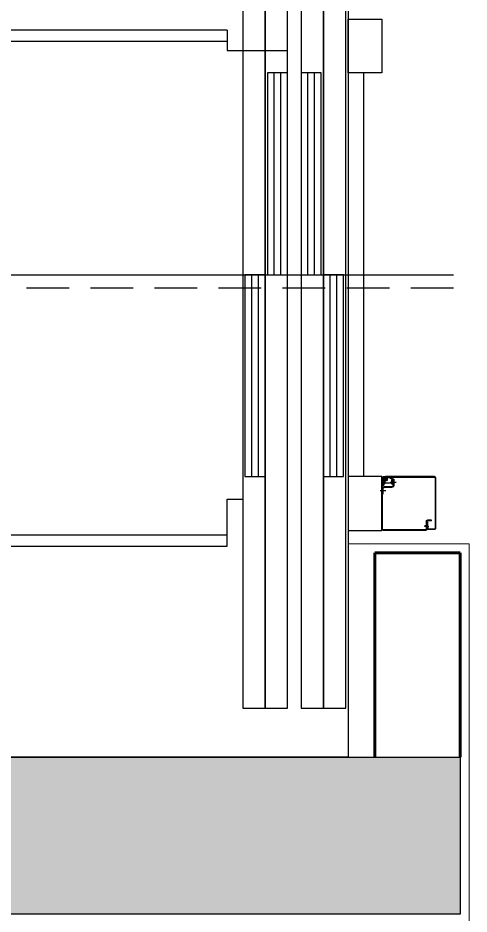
# Model space of a CAD drawing. Header units: centimetres. Extents: x 4942 to 11683, y -41622 to -36787.
# Drawn here: x 10341.3 to 10442, y -38527.1 to -38327.3 of the extents above; entities that cross this region are included whole.
import ezdxf

# ---------------------------------------------------------------- set-up
doc = ezdxf.new("R2010")
doc.units = ezdxf.units.CM
doc.header["$LTSCALE"] = 0.75
doc.header["$MEASUREMENT"] = 0
doc.linetypes.add('B2-B3 CEKIRDEK$0$DASHED', pattern=[19.05, 12.7, -6.35])
doc.layers.add('A-Sıva', color=71, linetype='Continuous', lineweight=15)
doc.layers.add('YENİ DUVAR', color=230, linetype='Continuous', lineweight=60)
for name, color, linetype in [('A_Bodrum Şaft', 240, 'Continuous'), ('B2-B3 CEKIRDEK$0$V_KONST2', 180, 'Continuous'), ('BODRUM TASIYICILAR - B1$0$V-0_Hatch_Concrete', 252, 'Continuous'), ('V-4_Plaster', 223, 'Continuous')]:
    doc.layers.add(name, color=color, linetype=linetype)

# ---------------------------------------------------------------- blocks, each defined once
blk = doc.blocks.new('B2-B3 CEKIRDEK$0$TOOLBOX_FrontDoors_0')
blk.add_line((-450, -140), (450, -140))
for points in [[(625, 80), (625, 130), (-966, 130), (-966, 80)], [(0, 80), (0, 125), (-450, 125), (-450, 80)], [(625, 30), (625, 80), (-966, 80), (-966, 30)], [(450, 30), (450, 75), (0, 75), (0, 30)], [(625, -50), (625, 0), (-966, 0), (-966, -50)], [(450, -45), (450, 0), (0, 0), (0, -45)], [(625, -100), (625, -50), (-966, -50), (-966, -100)], [(0, -95), (0, -50), (-450, -50), (-450, -95)], [(-450, -105), (-570, -105), (-570, -180), (-450, -180)], [(450, -105), (570, -105), (570, -180), (450, -180)]]:
    blk.add_lwpolyline(points, close=True)
for points in [[(-450, 110), (0, 110)], [(-450, 95), (0, 95)], [(0, 60), (450, 60)], [(0, 45), (450, 45)], [(0, -15), (450, -15)], [(0, -30), (450, -30)], [(-450, -65), (0, -65)], [(-450, -80), (0, -80)]]:
    blk.add_lwpolyline(points)
blk = doc.blocks.new('B2-B3 CEKIRDEK$0$MAP120_50001159_FrameMounting')
at = {"ltscale": 5}
for p, q in [((-107.5, 0), (-107.5, -1.5)), ((-3, 0), (-107.5, 0)), ((-120, -4), (-120, -118)), ((-120, -10.5), (-120, -8.5)), ((-120, -8.5), (-120, -8.5)), ((-120, -8.8), (-120, -8.8)), ((-120, -10.5), (-120, -10.5)), ((-120, -117.6), (-120, -10.5)), ((-120, -10.8), (-120, -10.8)), ((-119, -4), (-119, -118)), ((-119, -5.5), (-118.5, -5.5)), ((-119, -10.5), (-119, -10.5)), ((-119, -18), (-119, -18.6)), ((-100.3, -2), (-118, -2)), ((-116, -3), (-118, -3)), ((-117, -18), (-117, -11.4)), ((-113.4, -22.4), (-116.4, -19.4)), ((-116, -2), (-116, -3.5)), ((-100.3, -3.5), (-116, -3.5)), ((-115.9, -5.5), (-110.7, -5.5)), ((-110.3, -5.5), (-106, -5.5)), ((-3, -1.5), (-107.5, -1.5)), ((-106, -5.5), (-106, -23)), ((-98.6, -0.9), (-99.2, -1.6)), ((-97.5, -1.9), (-98.2, -2.6)), ((-97.5, -23), (-97.5, -5.5)), ((-95.5, -23), (-95.5, -5.5)), ((-82, -3.5), (-93.5, -3.5)), ((-82.1, -3.5), (-93.5, -3.5)), ((-82, -3.5), (-93.5, -3.5)), ((-82, -1.5), (-82, -3.5)), ((-1.5, -98), (-1.5, -3)), ((0, -98), (0, -3)), ((-117.8, -20.8), (-114.8, -23.8)), ((-114, -27), (-114, -25)), ((-114, -25), (-99.5, -25)), ((-114, -27), (-99.5, -27)), ((-103.1, -23), (-112, -23)), ((-103.1, -25), (-103.1, -23)), ((-20, -99.5), (-19.6, -99.5)), ((-19.6, -99.5), (-3, -99.5)), ((-10, -99.5), (-10, -96)), ((-9, -96), (-10, -96)), ((-9, -99.5), (-9, -96)), ((-120, -118), (-120, -117.6)), ((-120, -117.6), (-120, -117.6)), ((-118, -119), (-4, -119)), ((-23, -111.5), (-23, -102.5)), ((-23, -111.5), (-23, -102.5)), ((-23, -111.5), (-23, -111.5)), ((-21.5, -111.5), (-23, -111.5)), ((-21.5, -111.5), (-21.5, -102.5)), ((-20, -101), (-3, -101)), ((-19, -101), (-19, -102)), ((-19, -102), (-10, -102)), ((-10, -102), (-10, -101)), ((-9, -102), (-9, -101)), ((-9, -102), (-4, -102)), ((-4, -103), (-8, -103)), ((-4, -104), (-8, -104)), ((-3, -103), (-3, -103.3)), ((-3, -118), (-3, -105)), ((-2, -118), (-2, -103)), ((-2, -118), (-2, -118)), ((-118, -120), (-4, -120)), ((-117.5, -120), (-118, -120)), ((-117.5, -120), (-117.5, -120))]:
    blk.add_line(p, q, dxfattribs=at)
at = {"ltscale": 15}
for p, q in [((-88, -9.1), (-88, 3.2)), ((-108, -7.6), (-120.8, -7.6)), ((-114.4, -1.2), (-114.4, -14)), ((-101, -3.5), (-114.4, -3.5)), ((-114.4, -5), (-101, -5)), ((-110.4, -5.3), (-112.1, -6.3)), ((-107, -32.1), (-107, -18.6)), ((-105, -7.5), (-105, -1.1)), ((-101, -5), (-101, -3.5))]:
    blk.add_line(p, q, dxfattribs=at)
at = {"ltscale": 5}
for centre, radius, start, end in [((-96.4, -3), 3, 90, 135), ((-3, -3), 3, 0, 90), ((-118, -4), 2, 90, 180), ((-118, -4), 1, 90, 180), ((-115, -18), 4, 180, 225), ((-115, -18), 2, 180, 225), ((-100.3, -0.5), 1.5, 270, 315), ((-100.3, -0.5), 3, 270, 315), ((-93.5, -5.5), 4, 90, 180), ((-96.4, -3), 1.5, 90, 135), ((-93.5, -5.5), 2, 90, 180), ((-3, -3), 1.5, 0, 90), ((-112, -21), 4, 225, 270), ((-112, -21), 2, 225, 270), ((-99.5, -23), 4, 270, 0), ((-99.5, -23), 2, 270, 0), ((-20, -102.5), 3, 90, 180), ((-3, -98), 3, 270, 0), ((-3, -98), 1.5, 270, 0), ((-118, -118), 2, 180, 270), ((-118, -118), 2, 180, 270), ((-118, -118), 1, 180, 270), ((-20, -102.5), 3, 147.8705, 180), ((-20, -102.5), 1.5, 90, 180), ((-8, -102), 2, 180, 270), ((-8, -102), 1, 180, 270), ((-4, -103), 2, 0, 90), ((-4, -103), 1, 0, 90), ((-4, -105), 2, 0, 90), ((-4, -105), 1, 0, 90), ((-4, -118), 2, 270, 0), ((-4, -118), 1, 270, 0), ((-4, -118), 2, 270, 0)]:
    blk.add_arc(centre, radius, start, end, dxfattribs=at)
at = {"ltscale": 15}
for centre, radius, start, end in [((-114.4, -7.6), 4.6, 110.3697, 30), ((-114.4, -7.6), 2.6, 90, 30), ((-114.4, -2.5), 2.41e-14, 45, 135), ((-114.4, -2.5), 2.41e-14, 45, 135)]:
    blk.add_arc(centre, radius, start, end, dxfattribs=at)
blk = doc.blocks.new('B2-B3 CEKIRDEK$0$asansor')
at = {"linetype": 'B2-B3 CEKIRDEK$0$DASHED'}
blk.add_line((-57.5, -263), (-57.5, 27), dxfattribs=at)
for p, q in [((-115, -212.5), (-115, 0)), ((0, 0), (0, -212.5)), ((-112.5, -212.5), (-112.5, -2.5)), ((-2.5, -2.5), (-2.5, -212.5)), ((-60.5, -117.5), (-60.5, -263))]:
    blk.add_line(p, q)
for points in [[(-115, -212.5), (-110.5, -212.5), (-110.5, -226)], [(0, -212.5), (-10.5, -212.5), (-10.5, -216)]]:
    blk.add_lwpolyline(points)
at = {"extrusion": (0, 0, -1), "xscale": 0.1, "yscale": 0.1, "zscale": -0.1}
blk.add_blockref('B2-B3 CEKIRDEK$0$TOOLBOX_FrontDoors_0', (60.5, -229), dxfattribs=at)
at = {"xscale": 0.1, "yscale": 0.1, "zscale": 0.1}
blk.add_blockref('B2-B3 CEKIRDEK$0$MAP120_50001159_FrameMounting', (-3.5, -247), dxfattribs=at)

msp = doc.modelspace()

# ---------------------------------------------------------------- hatches: boundary and pattern name
at = {"layer": 'BODRUM TASIYICILAR - B1$0$V-0_Hatch_Concrete'}
h = msp.add_hatch(dxfattribs=at)
h.set_pattern_fill('JIS_STN_2.5', color=256, scale=5)
h.set_pattern_definition([(45, (-61560.643, 1075.401), (-8.8388348, 8.8388348), []), (45, (-61551.818, 1075.401), (-8.8388348, 8.8388348), [6, -2.5])])
h.paths.add_polyline_path([(9428, -38137.05), (9735, -38137.05), (9735, -38172.05), (9428, -38172.05)], flags=17)
h.paths.add_polyline_path([(9421, -37697.05), (10440, -37697.05), (10440, -37732.05), (10150, -37732.05), (10150, -37894.55), (10440, -37894.55), (10440, -37929.55), (10150, -37929.55), (10150, -38492.05), (10440, -38492.05), (10440, -38527.05), (10105, -38527.05), (10105, -37732.05), (9421, -37732.05)])

# ---------------------------------------------------------------- linework, layer by layer
at = {"layer": 'A-Sıva'}
for p, q in [((10415, -38444.55), (10415, -38492.05)), ((10442, -38529.05), (10442, -38444.55))]:
    msp.add_line(p, q, dxfattribs=at)
msp.add_lwpolyline([(10442, -38444.55), (10415, -38444.55)], dxfattribs=at)
at = {"layer": 'A_Bodrum Şaft'}
msp.add_lwpolyline([(10150, -38314.55), (10415, -38314.55), (10415, -38492.05), (10150, -38492.05)], close=True, dxfattribs=at)
at = {"layer": 'V-4_Plaster'}
msp.add_lwpolyline([(9421, -37697.05), (10440, -37697.05), (10440, -37732.05), (10150, -37732.05), (10150, -37894.55), (10440, -37894.55), (10440, -37929.55), (10150, -37929.55), (10150, -38492.05), (10440, -38492.05), (10440, -38527.05), (10105, -38527.05), (10105, -37732.05), (9421, -37732.05)], close=True, dxfattribs=at)
at = {"layer": 'YENİ DUVAR'}
for p, q in [((10421, -38446.55), (10421, -38492.05)), ((10440, -38446.55), (10440, -38492.05))]:
    msp.add_line(p, q, dxfattribs=at)
msp.add_lwpolyline([(10440, -38446.55), (10421, -38446.55)], dxfattribs=at)

# ---------------------------------------------------------------- block references
at = {"layer": 'B2-B3 CEKIRDEK$0$V_KONST2', "xscale": -1, "rotation": 89.99999999999993}
msp.add_blockref('B2-B3 CEKIRDEK$0$asansor', (10175.5, -38445.05), dxfattribs=at)

doc.saveas('drawing.dxf')
